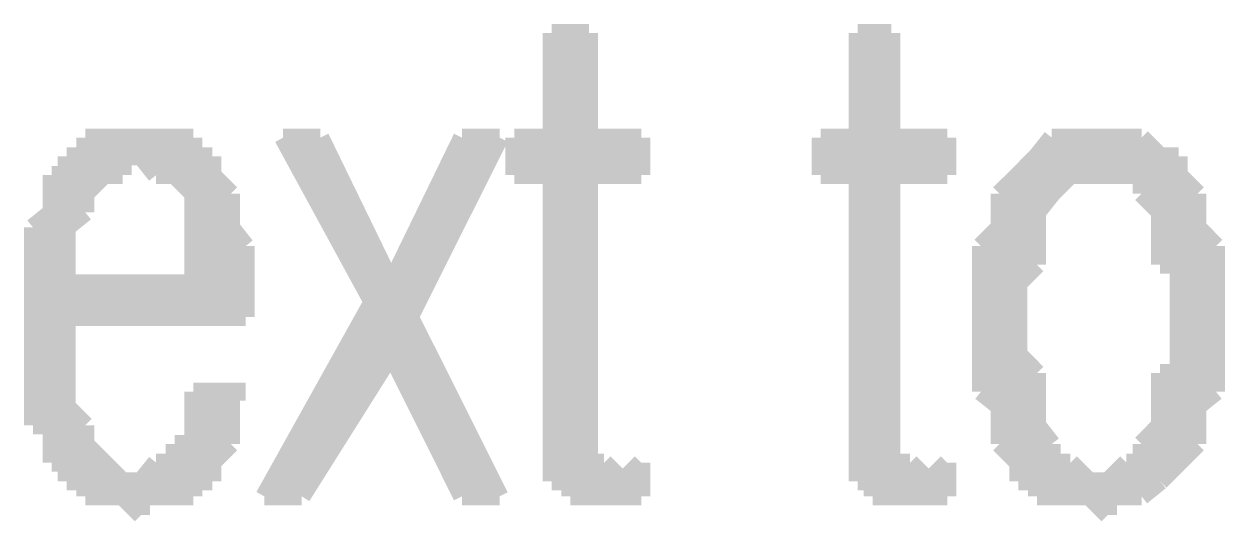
# Model space of a CAD drawing. Header units: millimetres. Extents: x 5 to 350, y 3 to 213.
# Drawn here: x 221.87 to 227.55, y 179.12 to 181.48 of the extents above; entities that cross this region are included whole.
import ezdxf

# ---------------------------------------------------------------- set-up
doc = ezdxf.new("R2010")
doc.units = ezdxf.units.MM
doc.layers.add('H', color=251, linetype='Continuous')
doc.layers.add('P', color=255, linetype='Continuous')

msp = doc.modelspace()

# ---------------------------------------------------------------- hatches: boundary and pattern name
at = {"layer": 'H', "linetype": 'Continuous'}
for points in [[(224.367, 179.317), (224.367, 180.763), (224.19, 180.763), (224.19, 180.94), (224.367, 180.94), (224.367, 181.434), (224.543, 181.434), (224.543, 180.94), (224.79, 180.94), (224.79, 180.763), (224.543, 180.763), (224.543, 179.405), (224.614, 179.405), (224.702, 179.317), (224.367, 179.317)], [(225.813, 179.317), (225.813, 180.763), (225.637, 180.763), (225.637, 180.94), (225.813, 180.94), (225.813, 181.434), (225.972, 181.434), (225.972, 180.94), (226.236, 180.94), (226.236, 180.763), (225.972, 180.763), (225.972, 179.405), (226.06, 179.405), (226.148, 179.317), (225.813, 179.317)], [(222.426, 179.158), (222.338, 179.246), (222.162, 179.246), (222.162, 179.317), (222.074, 179.317), (222.074, 179.405), (222.003, 179.405), (222.003, 179.582), (221.915, 179.582), (221.915, 180.516), (222.003, 180.587), (222.003, 180.763), (222.074, 180.763), (222.074, 180.852), (222.162, 180.852), (222.162, 180.94), (222.673, 180.94), (222.673, 180.852), (222.338, 180.852), (222.338, 180.763), (222.25, 180.763), (222.162, 180.675), (222.162, 180.587), (222.074, 180.516), (222.074, 180.252), (222.92, 180.252), (222.92, 180.093), (222.074, 180.093), (222.074, 179.67), (222.162, 179.582), (222.162, 179.493), (222.338, 179.317), (222.673, 179.317), (222.673, 179.246), (222.426, 179.246), (222.426, 179.158)], [(223.008, 179.246), (223.52, 180.164), (223.608, 180.252), (223.943, 180.94), (224.12, 180.94), (223.608, 179.917), (223.185, 179.246), (223.008, 179.246)], [(223.52, 180.164), (223.097, 180.94), (223.273, 180.94), (223.608, 180.252), (223.52, 180.164)], [(226.572, 179.317), (226.572, 179.405), (226.483, 179.493), (226.483, 179.67), (226.395, 179.74), (226.395, 180.428), (226.483, 180.516), (226.483, 180.675), (226.73, 180.94), (227.154, 180.94), (227.242, 180.852), (227.33, 180.852), (226.995, 180.763), (226.818, 180.763), (226.66, 180.587), (226.66, 180.34), (226.572, 180.252), (226.572, 179.917), (226.66, 179.828), (226.66, 179.582), (226.73, 179.493), (226.73, 179.405), (226.818, 179.405), (226.907, 179.317), (226.572, 179.317)], [(222.673, 180.252), (222.673, 180.675), (222.585, 180.763), (222.497, 180.763), (222.426, 180.852), (222.762, 180.852), (222.762, 180.763), (222.85, 180.675), (222.85, 180.516), (222.92, 180.428), (222.92, 180.252), (222.673, 180.252)], [(226.995, 179.158), (226.907, 179.246), (226.66, 179.246), (226.66, 179.317), (226.995, 179.317), (227.083, 179.405), (227.154, 179.405), (227.154, 179.493), (227.242, 179.582), (227.242, 179.828), (227.33, 179.828), (227.33, 180.34), (227.242, 180.34), (227.242, 180.587), (227.154, 180.675), (227.154, 180.763), (226.995, 180.763), (227.33, 180.852), (227.33, 180.763), (227.418, 180.675), (227.418, 180.516), (227.506, 180.428), (227.506, 179.74), (227.418, 179.67), (227.418, 179.493), (227.154, 179.246), (226.995, 179.246), (226.995, 179.158)], [(223.943, 179.246), (223.608, 179.917), (223.696, 180.093), (224.12, 179.246), (223.943, 179.246)], [(222.426, 179.317), (222.497, 179.405), (222.585, 179.405), (222.585, 179.493), (222.673, 179.493), (222.673, 179.74), (222.85, 179.74), (222.85, 179.493), (222.762, 179.405), (222.762, 179.317), (222.426, 179.317)], [(224.455, 179.246), (224.455, 179.317), (224.702, 179.317), (224.79, 179.405), (224.79, 179.246), (224.455, 179.246)], [(225.884, 179.246), (225.884, 179.317), (226.148, 179.317), (226.236, 179.405), (226.236, 179.246), (225.884, 179.246)]]:
    msp.add_hatch(color=256, dxfattribs=at).paths.add_polyline_path(points)

# ---------------------------------------------------------------- linework, layer by layer
at = {"layer": 'P', "const_width": 0.085}
for points in [[(224.543, 181.434), (224.367, 181.434)], [(224.367, 181.434), (224.367, 180.94)], [(224.543, 180.94), (224.543, 181.434)], [(225.972, 181.434), (225.813, 181.434)], [(225.813, 181.434), (225.813, 180.94)], [(225.972, 180.94), (225.972, 181.434)], [(222.25, 180.94), (222.162, 180.94)], [(222.162, 180.94), (222.162, 180.852)], [(222.338, 180.94), (222.25, 180.94)], [(222.426, 180.94), (222.338, 180.94)], [(222.497, 180.94), (222.426, 180.94)], [(222.585, 180.94), (222.497, 180.94)], [(222.497, 180.94), (222.497, 180.94)], [(222.673, 180.94), (222.585, 180.94)], [(222.673, 180.852), (222.673, 180.94)], [(223.273, 180.94), (223.097, 180.94)], [(223.097, 180.94), (223.52, 180.164)], [(223.608, 180.252), (223.273, 180.94)], [(223.943, 180.94), (223.608, 180.252)], [(223.696, 180.093), (224.12, 180.94)], [(224.12, 180.94), (223.943, 180.94)], [(224.367, 180.94), (224.19, 180.94)], [(224.19, 180.94), (224.19, 180.763)], [(224.79, 180.94), (224.543, 180.94)], [(224.79, 180.763), (224.79, 180.94)], [(225.813, 180.94), (225.637, 180.94)], [(225.637, 180.94), (225.637, 180.763)], [(226.236, 180.94), (225.972, 180.94)], [(226.236, 180.763), (226.236, 180.94)], [(226.73, 180.94), (226.66, 180.852)], [(226.818, 180.94), (226.73, 180.94)], [(226.907, 180.94), (226.818, 180.94)], [(226.995, 180.94), (226.907, 180.94)], [(227.083, 180.94), (226.995, 180.94)], [(226.995, 180.94), (226.995, 180.94)], [(227.154, 180.94), (227.083, 180.94)], [(227.242, 180.852), (227.154, 180.94)], [(222.162, 180.852), (222.074, 180.852)], [(222.074, 180.852), (222.074, 180.763)], [(222.338, 180.763), (222.338, 180.852)], [(222.338, 180.852), (222.426, 180.852)], [(222.762, 180.852), (222.426, 180.852)], [(222.426, 180.852), (222.497, 180.763)], [(222.426, 180.852), (222.762, 180.852)], [(222.762, 180.852), (222.673, 180.852)], [(222.762, 180.763), (222.762, 180.852)], [(226.66, 180.852), (226.572, 180.763)], [(227.33, 180.852), (226.995, 180.763)], [(226.995, 180.763), (227.33, 180.852)], [(227.33, 180.852), (227.242, 180.852)], [(227.33, 180.763), (227.33, 180.852)], [(222.074, 180.763), (222.003, 180.763)], [(222.003, 180.763), (222.003, 180.675)], [(222.162, 180.675), (222.25, 180.763)], [(222.25, 180.763), (222.338, 180.763)], [(222.497, 180.763), (222.585, 180.763)], [(222.585, 180.763), (222.673, 180.675)], [(222.85, 180.675), (222.762, 180.763)], [(222.762, 180.763), (222.762, 180.763)], [(224.19, 180.763), (224.367, 180.763)], [(224.367, 180.763), (224.367, 179.67)], [(224.543, 179.582), (224.543, 180.763)], [(224.543, 180.763), (224.79, 180.763)], [(225.637, 180.763), (225.813, 180.763)], [(225.813, 180.763), (225.813, 179.67)], [(225.972, 179.582), (225.972, 180.763)], [(225.972, 180.763), (226.236, 180.763)], [(226.572, 180.763), (226.483, 180.675)], [(226.73, 180.675), (226.818, 180.763)], [(226.818, 180.763), (226.907, 180.763)], [(226.907, 180.763), (226.995, 180.763)], [(226.995, 180.763), (227.083, 180.763)], [(227.083, 180.763), (227.154, 180.763)], [(227.154, 180.763), (227.154, 180.675)], [(227.418, 180.675), (227.33, 180.763)], [(227.33, 180.763), (227.33, 180.763)], [(222.003, 180.675), (222.003, 180.587)], [(222.162, 180.587), (222.162, 180.675)], [(222.673, 180.675), (222.673, 180.587)], [(222.85, 180.587), (222.85, 180.675)], [(226.483, 180.675), (226.483, 180.587)], [(226.66, 180.587), (226.73, 180.675)], [(227.154, 180.675), (227.242, 180.587)], [(227.418, 180.587), (227.418, 180.675)], [(222.003, 180.587), (221.915, 180.516)], [(222.074, 180.516), (222.162, 180.587)], [(222.673, 180.587), (222.673, 180.516)], [(222.85, 180.516), (222.85, 180.587)], [(226.483, 180.587), (226.483, 180.516)], [(226.66, 180.516), (226.66, 180.587)], [(227.242, 180.587), (227.242, 180.516)], [(227.418, 180.516), (227.418, 180.587)], [(221.915, 180.516), (221.915, 180.428)], [(222.074, 180.428), (222.074, 180.516)], [(222.673, 180.516), (222.673, 180.428)], [(222.92, 180.428), (222.85, 180.516)], [(226.483, 180.516), (226.395, 180.428)], [(226.66, 180.428), (226.66, 180.516)], [(227.242, 180.516), (227.242, 180.428)], [(227.506, 180.428), (227.418, 180.516)], [(221.915, 180.428), (221.915, 180.34)], [(222.074, 180.34), (222.074, 180.428)], [(222.673, 180.428), (222.673, 180.34)], [(222.92, 180.34), (222.92, 180.428)], [(226.395, 180.428), (226.395, 180.34)], [(226.66, 180.34), (226.66, 180.428)], [(227.242, 180.428), (227.242, 180.34)], [(227.506, 180.34), (227.506, 180.428)], [(221.915, 180.34), (221.915, 180.252)], [(222.074, 180.252), (222.074, 180.34)], [(222.673, 180.34), (222.673, 180.252)], [(222.92, 180.252), (222.92, 180.34)], [(226.395, 180.34), (226.395, 180.252)], [(226.572, 180.252), (226.66, 180.34)], [(227.242, 180.34), (227.33, 180.34)], [(227.33, 180.34), (227.33, 180.252)], [(227.506, 180.252), (227.506, 180.34)], [(221.915, 180.252), (221.915, 180.164)], [(222.673, 180.252), (222.074, 180.252)], [(222.074, 180.252), (222.92, 180.252)], [(222.92, 180.252), (222.074, 180.252)], [(222.92, 180.093), (222.92, 180.252)], [(223.608, 180.252), (223.52, 180.164)], [(223.52, 180.164), (223.608, 180.252)], [(226.395, 180.252), (226.395, 180.164)], [(226.572, 180.164), (226.572, 180.252)], [(227.33, 180.252), (227.33, 180.164)], [(227.506, 180.164), (227.506, 180.252)], [(221.915, 180.164), (221.915, 180.093)], [(223.52, 180.164), (223.008, 179.246)], [(226.395, 180.164), (226.395, 180.093)], [(226.572, 180.093), (226.572, 180.164)], [(227.33, 180.164), (227.33, 180.093)], [(227.506, 180.093), (227.506, 180.164)], [(221.915, 180.093), (221.915, 180.005)], [(222.074, 180.005), (222.074, 180.093)], [(222.074, 180.093), (222.92, 180.093)], [(223.696, 180.093), (223.608, 179.917)], [(223.608, 179.917), (223.696, 180.093)], [(224.12, 179.246), (223.696, 180.093)], [(226.395, 180.093), (226.395, 180.005)], [(226.572, 180.005), (226.572, 180.093)], [(227.33, 180.093), (227.33, 180.005)], [(227.506, 180.005), (227.506, 180.093)], [(221.915, 180.005), (221.915, 179.917)], [(222.074, 179.917), (222.074, 180.005)], [(226.395, 180.005), (226.395, 179.917)], [(226.572, 179.917), (226.572, 180.005)], [(227.33, 180.005), (227.33, 179.917)], [(227.506, 179.917), (227.506, 180.005)], [(221.915, 179.917), (221.915, 179.828)], [(222.074, 179.828), (222.074, 179.917)], [(223.185, 179.246), (223.608, 179.917)], [(223.608, 179.917), (223.943, 179.246)], [(226.395, 179.917), (226.395, 179.828)], [(226.66, 179.828), (226.572, 179.917)], [(227.33, 179.917), (227.33, 179.828)], [(227.506, 179.828), (227.506, 179.917)], [(221.915, 179.828), (221.915, 179.74)], [(222.074, 179.74), (222.074, 179.828)], [(226.395, 179.828), (226.395, 179.74)], [(226.66, 179.74), (226.66, 179.828)], [(227.33, 179.828), (227.242, 179.828)], [(227.242, 179.828), (227.242, 179.74)], [(227.506, 179.74), (227.506, 179.828)], [(221.915, 179.74), (221.915, 179.67)], [(222.074, 179.67), (222.074, 179.74)], [(222.92, 179.74), (222.673, 179.74)], [(222.673, 179.74), (222.673, 179.67)], [(222.85, 179.67), (222.85, 179.74)], [(222.85, 179.74), (222.92, 179.74)], [(226.395, 179.74), (226.483, 179.67)], [(226.66, 179.67), (226.66, 179.74)], [(227.242, 179.74), (227.242, 179.67)], [(227.418, 179.67), (227.506, 179.74)], [(221.915, 179.67), (221.915, 179.582)], [(222.162, 179.582), (222.074, 179.67)], [(222.673, 179.67), (222.673, 179.582)], [(222.85, 179.582), (222.85, 179.67)], [(224.367, 179.67), (224.367, 179.582)], [(225.813, 179.67), (225.813, 179.582)], [(226.483, 179.67), (226.483, 179.582)], [(226.66, 179.582), (226.66, 179.67)], [(227.242, 179.67), (227.242, 179.582)], [(227.418, 179.582), (227.418, 179.67)], [(221.915, 179.582), (222.003, 179.582)], [(222.003, 179.582), (222.003, 179.493)], [(222.162, 179.493), (222.162, 179.582)], [(222.673, 179.582), (222.673, 179.493)], [(222.85, 179.493), (222.85, 179.582)], [(224.367, 179.582), (224.367, 179.493)], [(224.543, 179.493), (224.543, 179.582)], [(225.813, 179.582), (225.813, 179.493)], [(225.972, 179.493), (225.972, 179.582)], [(226.483, 179.582), (226.483, 179.493)], [(226.73, 179.493), (226.66, 179.582)], [(227.242, 179.582), (227.154, 179.493)], [(227.418, 179.493), (227.418, 179.582)], [(222.003, 179.493), (222.003, 179.405)], [(222.25, 179.405), (222.162, 179.493)], [(222.673, 179.493), (222.585, 179.493)], [(222.585, 179.493), (222.585, 179.405)], [(222.762, 179.405), (222.85, 179.493)], [(224.367, 179.493), (224.367, 179.405)], [(224.543, 179.405), (224.543, 179.493)], [(225.813, 179.493), (225.813, 179.405)], [(225.972, 179.405), (225.972, 179.493)], [(226.483, 179.493), (226.572, 179.405)], [(226.73, 179.405), (226.73, 179.493)], [(227.154, 179.493), (227.154, 179.405)], [(227.33, 179.405), (227.418, 179.493)], [(222.003, 179.405), (222.074, 179.405)], [(222.074, 179.405), (222.074, 179.317)], [(222.338, 179.317), (222.25, 179.405)], [(222.497, 179.405), (222.426, 179.317)], [(222.585, 179.405), (222.497, 179.405)], [(222.762, 179.317), (222.762, 179.405)], [(224.367, 179.405), (224.367, 179.317)], [(224.614, 179.405), (224.543, 179.405)], [(224.702, 179.317), (224.614, 179.405)], [(224.79, 179.405), (224.702, 179.317)], [(224.79, 179.246), (224.79, 179.405)], [(225.813, 179.405), (225.813, 179.317)], [(226.06, 179.405), (225.972, 179.405)], [(226.148, 179.317), (226.06, 179.405)], [(226.236, 179.405), (226.148, 179.317)], [(226.236, 179.246), (226.236, 179.405)], [(226.572, 179.405), (226.572, 179.317)], [(226.818, 179.405), (226.73, 179.405)], [(226.907, 179.317), (226.818, 179.405)], [(227.083, 179.405), (226.995, 179.317)], [(227.154, 179.405), (227.083, 179.405)], [(227.242, 179.317), (227.33, 179.405)], [(222.074, 179.317), (222.162, 179.317)], [(222.162, 179.317), (222.162, 179.246)], [(222.426, 179.317), (222.338, 179.317)], [(222.426, 179.317), (222.762, 179.317)], [(222.762, 179.317), (222.426, 179.317)], [(222.673, 179.246), (222.673, 179.317)], [(222.673, 179.317), (222.762, 179.317)], [(224.702, 179.317), (224.367, 179.317)], [(224.367, 179.317), (224.455, 179.317)], [(224.367, 179.317), (224.702, 179.317)], [(224.455, 179.317), (224.455, 179.246)], [(226.148, 179.317), (225.813, 179.317)], [(225.813, 179.317), (225.884, 179.317)], [(225.813, 179.317), (226.148, 179.317)], [(225.884, 179.317), (225.884, 179.246)], [(226.995, 179.317), (226.572, 179.317)], [(226.572, 179.317), (226.66, 179.317)], [(226.572, 179.317), (226.995, 179.317)], [(226.66, 179.317), (226.66, 179.246)], [(226.995, 179.317), (226.907, 179.317)], [(227.154, 179.246), (227.242, 179.317)], [(222.162, 179.246), (222.25, 179.246)], [(222.25, 179.246), (222.338, 179.246)], [(222.338, 179.246), (222.426, 179.158)], [(222.426, 179.158), (222.426, 179.246)], [(222.426, 179.246), (222.497, 179.246)], [(222.497, 179.246), (222.585, 179.246)], [(222.585, 179.246), (222.673, 179.246)], [(223.008, 179.246), (223.185, 179.246)], [(223.943, 179.246), (224.12, 179.246)], [(224.455, 179.246), (224.543, 179.246)], [(224.543, 179.246), (224.614, 179.246)], [(224.614, 179.246), (224.702, 179.246)], [(224.702, 179.246), (224.79, 179.246)], [(225.884, 179.246), (225.972, 179.246)], [(225.972, 179.246), (226.06, 179.246)], [(226.06, 179.246), (226.148, 179.246)], [(226.148, 179.246), (226.236, 179.246)], [(226.66, 179.246), (226.73, 179.246)], [(226.73, 179.246), (226.818, 179.246)], [(226.818, 179.246), (226.907, 179.246)], [(226.907, 179.246), (226.995, 179.158)], [(226.995, 179.158), (226.995, 179.246)], [(226.995, 179.246), (227.083, 179.246)], [(227.083, 179.246), (227.154, 179.246)]]:
    msp.add_lwpolyline(points, dxfattribs=at)

doc.saveas('drawing.dxf')
